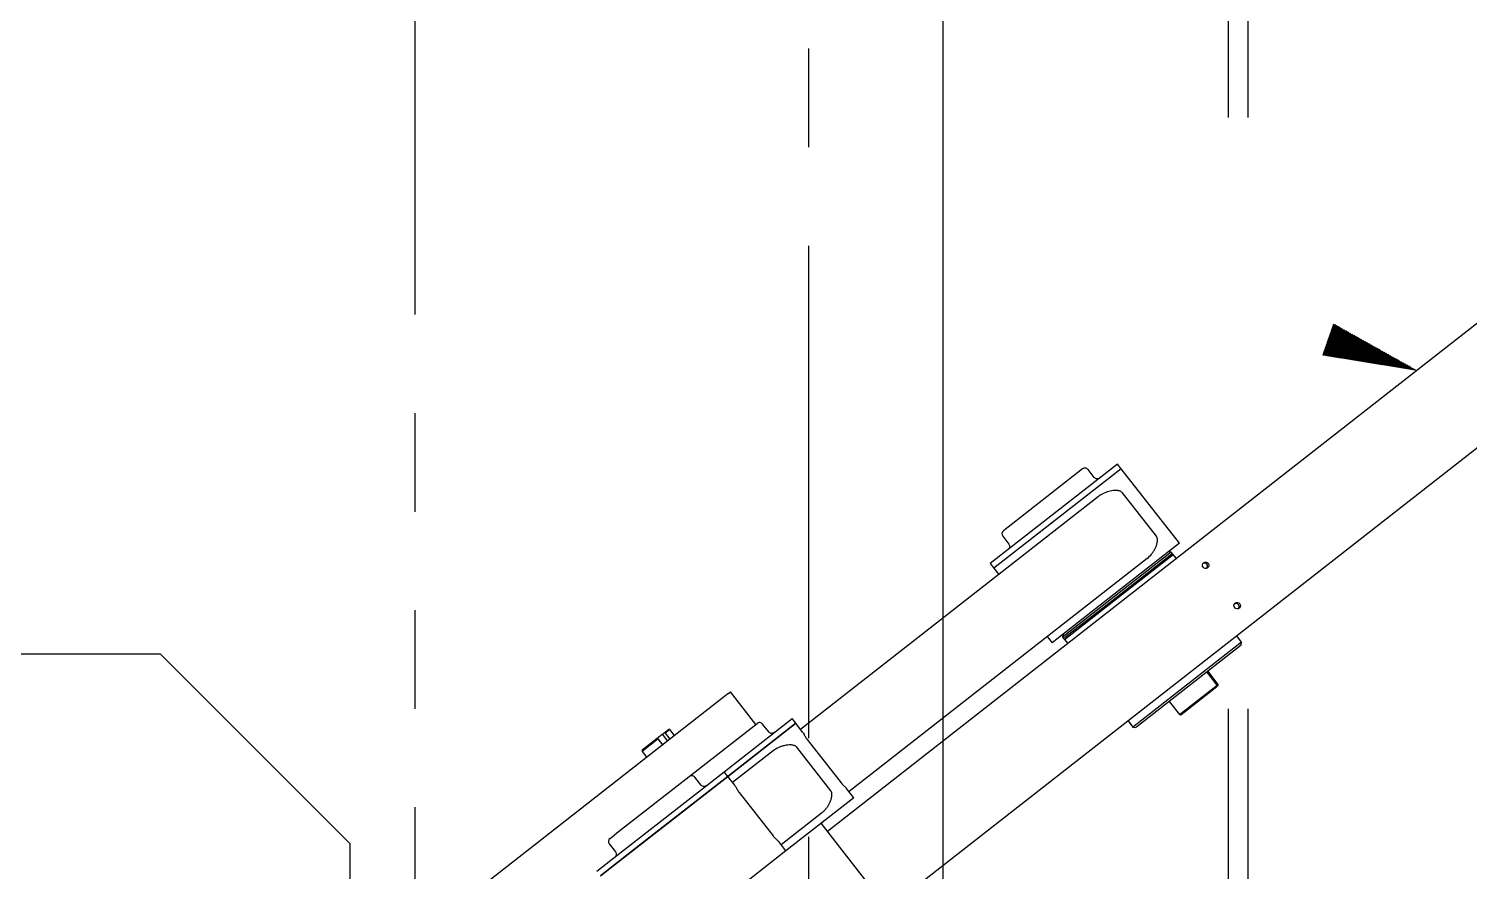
# Model space of a CAD drawing. Header units: millimetres. Extents: x 10462777 to 22643323, y 453826 to 1389191.
# Drawn here: x 11298208 to 11298939, y 595999 to 596427 of the extents above; entities that cross this region are included whole.
import ezdxf

# ---------------------------------------------------------------- set-up
doc = ezdxf.new("R2010")
doc.units = ezdxf.units.MM
doc.header["$LTSCALE"] = 200
doc.header["$MEASUREMENT"] = 0
for name, pattern in [('CENTER', [2, 1.25, -0.25, 0.25, -0.25]), ('DASHED', [3.5, 2, -1.5]), ('PHANTOM', [2.5, 1.25, -0.25, 0.25, -0.25, 0.25, -0.25])]:
    doc.linetypes.add(name, pattern=pattern)
doc.layers.get('0').update_dxf_attribs({"linetype": 'CONTINUOUS'})
doc.layers.add('1', color=1, linetype='CENTER')
doc.layers.add('203', color=7, linetype='CONTINUOUS', true_color=0xffffff)
doc.layers.add('TOP$23', color=7, linetype='CONTINUOUS', true_color=0xffffff)
doc.layers.add('LAYOUT', color=8, linetype='CONTINUOUS', lineweight=25)

# ---------------------------------------------------------------- blocks, each defined once
blk = doc.blocks.new('r710ic')
at = {"layer": 'LAYOUT', "color": 3}
blk.add_circle((272041.37, 104232.63), 2050.12, dxfattribs=at)
blk = doc.blocks.new('A$C107C3577')
at = {"color": 4}
for p, q in [((2515, 232.38), (2515, 2116.11)), ((2515, 232.38), (2418.73, 136.11)), ((733, 136.11), (2418.73, 136.11))]:
    blk.add_line(p, q, dxfattribs=at)

msp = doc.modelspace()

# ---------------------------------------------------------------- hatches: boundary and pattern name
at = {"layer": '1', "linetype": 'Continuous'}
h = msp.add_hatch(dxfattribs=at)
h.set_pattern_fill('ANSI31', color=27, scale=0.300004, angle=315, style=0, pattern_type=0)
h.set_pattern_definition([(315, (11296118.15898, 603361.51223), (0.212135048, 0.212135048), [])])
h.paths.add_polyline_path([(11298912.30976, 596253.4328), (11298864.57768, 596261.20273), (11298870.1137, 596277.05951)], flags=0)

# ---------------------------------------------------------------- linework, layer by layer
at = {"layer": '203', "color": 252, "linetype": 'Continuous'}
for p, q in [((11298613.10995, 596019.67228, 0), (11299229.66213, 596501.37564, 0)), ((11299260.44565, 596461.97454, 0), (11298643.89346, 595980.27119, 0)), ((11298760.4749, 596205.87243, 0), (11298695.8571, 596155.38747, 0)), ((11298762.32191, 596203.50837, 0), (11298697.70411, 596153.02341, 0)), ((11298742.71953, 596203.42174, 0), (11298702.53041, 596172.02256, 0)), ((11298762.32191, 596203.50837, 0), (11298718.22619, 596169.05701, 0)), ((11298748.60527, 596199.13693, 0), (11298745.52691, 596203.07704, 0)), ((11298762.32191, 596203.50837, 0), (11298760.4749, 596205.87243, 0)), ((11298791.87408, 596165.68331, 0), (11298762.32191, 596203.50837, 0)), ((11298750.8348, 596189.4575, 0), (11298599.48325, 596071.20872, 0)), ((11298780.16957, 596169.22911, 0), (11298762.93081, 596191.29372, 0)), ((11298718.22619, 596169.05701, 0), (11298697.70411, 596153.02341, 0)), ((11298702.18571, 596169.21518, 0), (11298705.26406, 596165.27507, 0)), ((11298791.87408, 596165.68331, 0), (11298747.77836, 596131.23196, 0)), ((11298775.46161, 596157.93662, 0), (11298624.11006, 596039.68784, 0)), ((11298787.76162, 596161.20127, 0), (11298732.60009, 596118.10435, 0)), ((11298787.98328, 596160.10541, 0), (11298758.26745, 596136.88886, 0)), ((11298758.53863, 596136.46621, 0), (11298788.68513, 596160.01924, 0)), ((11298787.76162, 596161.20127, 0), (11298786.35793, 596161.37362, 0)), ((11298790.2243, 596158.04918, 0), (11298787.76162, 596161.20127, 0)), ((11298790.22438, 596158.04908, 0), (11298788.68513, 596160.01924, 0)), ((11298695.8571, 596155.38747, 0), (11298697.70411, 596153.02341, 0)), ((11298697.70411, 596153.02341, 0), (11298700.16677, 596149.87135, 0)), ((11298733.52359, 596116.92232, 0), (11298758.53863, 596136.46621, 0)), ((11298758.26745, 596136.88886, 0), (11298733.60977, 596117.62417, 0)), ((11298747.77836, 596131.23196, 0), (11298727.25628, 596115.19835, 0)), ((11298724.79361, 596118.35043, 0), (11298727.25628, 596115.19835, 0)), ((11298732.77244, 596119.50805, 0), (11298732.60009, 596118.10435, 0)), ((11298732.60009, 596118.10435, 0), (11298735.06277, 596114.95227, 0)), ((11298733.52359, 596116.92232, 0), (11298735.06284, 596114.95217, 0)), ((11298823.4705, 596115.496, 0), (11298768.89125, 596072.85401, 0)), ((11298770.2783, 596072.66866, 0), (11298823.29814, 596114.0923, 0)), ((11298823.4705, 596115.496, 0), (11298821.00781, 596118.64808, 0)), ((11298823.29814, 596114.0923, 0), (11298823.4705, 596115.496, 0)), ((11298811.03959, 596093.72806, 0), (11298805.80625, 596100.42643, 0)), ((11298806.24609, 596100.77007, 0), (11298811.47943, 596094.0717, 0)), ((11298791.88832, 596078.76545, 0), (11298811.03959, 596093.72806, 0)), ((11298792.59017, 596078.67928, 0), (11298810.94279, 596093.01792, 0)), ((11298811.38263, 596093.36156, 0), (11298810.94277, 596093.0179, 0)), ((11298562.52656, 596089.19969, 0), (11298411.34375, 595971.08273, 0)), ((11298562.52656, 596089.19969, 0), (11298563.92486, 596090.29216, 0)), ((11298576.81064, 596073.79912, 0), (11298563.92486, 596090.29216, 0)), ((11298786.65505, 596085.46373, 0), (11298791.88832, 596078.76545, 0)), ((11298560.67887, 596049.77466, 0), (11298595.17193, 596076.7236, 0)), ((11298597.01894, 596074.35953, 0), (11298595.17193, 596076.7236, 0)), ((11298791.88832, 596078.76545, 0), (11298792.59017, 596078.67928, 0)), ((11298529.2308, 596068.73268, 0), (11298530.27705, 596069.5501, 0)), ((11298530.27705, 596069.5501, 0), (11298532.47119, 596071.26435, 0)), ((11298533.17304, 596071.17817, 0), (11298530.75962, 596069.29261, 0)), ((11298530.75962, 596069.29261, 0), (11298533.14261, 596066.24252, 0)), ((11298533.17304, 596071.17817, 0), (11298532.47119, 596071.26435, 0)), ((11298535.55603, 596068.12809, 0), (11298533.17304, 596071.17817, 0)), ((11298542.92027, 596047.32145, 0), (11298577.41656, 596074.27291, 0)), ((11298597.01894, 596074.35953, 0), (11298562.51744, 596047.404, 0)), ((11298562.52588, 596047.4106, 0), (11298597.01894, 596074.35953, 0)), ((11298583.3023, 596069.98809, 0), (11298580.22394, 596073.9282, 0)), ((11298600.55501, 596069.83357, 0), (11298597.01894, 596074.35953, 0)), ((11298765.84628, 596075.55117, 0), (11298768.30896, 596072.39908, 0)), ((11298768.89125, 596072.85401, 0), (11298768.30896, 596072.39908, 0)), ((11298768.30896, 596072.39908, 0), (11298769.71265, 596072.22673, 0)), ((11298769.71265, 596072.22673, 0), (11298770.2783, 596072.66866, 0)), ((11298527.19304, 596066.50609, 0), (11298518.98864, 596060.09611, 0)), ((11298519.07482, 596060.79796, 0), (11298526.71047, 596066.76358, 0)), ((11298526.71051, 596066.76362, 0), (11298529.2308, 596068.73268, 0)), ((11298529.57603, 596063.45601, 0), (11298527.19304, 596066.50609, 0)), ((11298529.2308, 596068.73268, 0), (11298531.92166, 596065.28853, 0)), ((11298614.8666, 596040.08027, 0), (11298597.62784, 596062.14489, 0)), ((11298602.80254, 596066.18781, 0), (11298620.0413, 596044.12319, 0)), ((11298519.07482, 596060.79796, 0), (11298518.98864, 596060.09611, 0)), ((11298518.98864, 596060.09611, 0), (11298521.37163, 596057.04602, 0)), ((11298585.53183, 596060.30867, 0), (11298564.98362, 596044.25465, 0)), ((11298503.11626, 596004.80182, 0), (11298560.67392, 596049.7708, 0)), ((11298504.96327, 596002.43776, 0), (11298562.52093, 596047.40673, 0)), ((11298507.12049, 596019.3516, 0), (11298542.91855, 596047.32011, 0)), ((11298562.52093, 596047.40673, 0), (11298518.42521, 596012.95538, 0)), ((11298562.52093, 596047.40673, 0), (11298560.67392, 596049.7708, 0)), ((11298566.057, 596042.88077, 0), (11298562.52093, 596047.40673, 0)), ((11298548.80428, 596043.03529, 0), (11298545.72593, 596046.9754, 0)), ((11298626.57111, 596036.53448, 0), (11298622.90607, 596041.22552, 0)), ((11298568.30453, 596039.23501, 0), (11298585.54329, 596017.17039, 0)), ((11298626.57111, 596036.53448, 0), (11298592.06961, 596009.57895, 0)), ((11298610.15863, 596028.78779, 0), (11298589.61042, 596012.73377, 0)), ((11298502.72943, 596015.92092, 0), (11298507.12049, 596019.3516, 0)), ((11298650.34905, 595971.98996, 0), (11298610.02281, 596023.60521, 0)), ((11298610.64206, 596023.9997, 0), (11298610.06563, 596023.54935, 0)), ((11298610.64206, 596023.9997, 0), (11298610.59819, 596024.05585, 0)), ((11298518.42521, 596012.95538, 0), (11298497.90313, 595996.92177, 0)), ((11298502.38473, 596013.11354, 0), (11298505.46308, 596009.17343, 0)), ((11298592.0731, 596009.58168, 0), (11298588.40805, 596014.27272, 0)), ((11298496.05612, 595999.28584, 0), (11298503.11626, 596004.80182, 0)), ((11298592.0731, 596009.58168, 0), (11298547.97738, 595975.13032, 0)), ((11298497.90313, 595996.92177, 0), (11298504.96327, 596002.43776, 0))]:
    msp.add_line(p, q, dxfattribs=at)
for centre, start, end in [((11298743.95087, 596201.8457, 0), 38, 128.00000004), ((11298703.76175, 596170.44652, 0), 128.00000004, 218), ((11298578.6479, 596072.69686, 0), 38, 128.00000004), ((11298544.14989, 596045.74406, 0), 38, 128.00000004), ((11298503.96077, 596014.34488, 0), 128.00000004, 218)]:
    msp.add_arc(centre, 2.00003, start, end, dxfattribs=at)
at = {"layer": '203', "color": 252, "linetype": 'Continuous', "extrusion": (0, 0, -1)}
for centre, start, end in [((-11298750.18131, 596200.36827, 0), 231.99999996, 322), ((-11298703.68802, 596164.04372, 0), 142, 231.99999996), ((-11298584.87834, 596071.21943, 0), 231.99999996, 322), ((-11298550.38033, 596044.26663, 0), 231.99999996, 322), ((-11298503.88703, 596007.94209, 0), 142, 231.99999996)]:
    msp.add_arc(centre, 2.00003, start, end, dxfattribs=at)
at = {"layer": '203', "color": 252, "linetype": 'Continuous'}
for centre in [(11298805.21216, 596154.53054, 0), (11298821.21958, 596134.04197, 0)]:
    msp.add_ellipse(centre, major_axis=(-1.01586, 1.30024), ratio=0.978887907, dxfattribs=at)
for centre, start_param, end_param in [((11298804.56788, 596154.02717, 0), 1.570791969, 2.885745195), ((11298804.56788, 596154.02717, 0), 0.255847841, 1.57080106), ((11298820.5753, 596133.5386, 0), 1.570791969, 2.885745195), ((11298820.5753, 596133.5386, 0), 0.255847841, 1.57080106)]:
    msp.add_ellipse(centre, major_axis=(1.01586, -1.30024), ratio=0.978887907, start_param=start_param, end_param=end_param, dxfattribs=at)
for points, knots in [([(11298762.93081, 596191.29372, 0), (11298762.81793, 596191.4382, 0), (11298762.6912, 596191.56511, 0), (11298762.42319, 596191.78471, 0), (11298762.28678, 596191.87435, 0), (11298762.0105, 596192.02882, 0), (11298761.87307, 596192.09204, 0), (11298761.60256, 596192.19953, 0), (11298761.46864, 596192.24408, 0), (11298761.06886, 596192.35873, 0), (11298760.80384, 596192.41026, 0), (11298760.28337, 596192.4823, 0), (11298760.02674, 596192.50283, 0), (11298759.26107, 596192.53203, 0), (11298758.75603, 596192.50885, 0), (11298757.74394, 596192.40184, 0), (11298757.23542, 596192.31681, 0), (11298755.71499, 596191.97834, 0), (11298754.71406, 596191.64586, 0), (11298753.23453, 596190.97369, 0), (11298752.74531, 596190.72016, 0), (11298751.77903, 596190.14446, 0), (11298751.3019, 596189.82244, 0), (11298750.8348, 596189.4575, 0)], [0, 0, 0, 0, 0.03125, 0.03125, 0.0625, 0.0625, 0.09375, 0.09375, 0.125, 0.125, 0.1875, 0.1875, 0.25, 0.25, 0.375, 0.375, 0.5, 0.5, 0.75, 0.75, 0.875, 0.875, 1, 1, 1, 1]), ([(11298775.46161, 596157.93662, 0), (11298776.39139, 596158.66305, 0), (11298777.17561, 596159.47199, 0), (11298778.1931, 596160.75533, 0), (11298778.50581, 596161.19662, 0), (11298779.07664, 596162.09569, 0), (11298779.33341, 596162.55093, 0), (11298779.79238, 596163.47321, 0), (11298779.99472, 596163.94012, 0), (11298780.34068, 596164.8912, 0), (11298780.48503, 596165.37475, 0), (11298780.6418, 596166.12759, 0), (11298780.684, 596166.38385, 0), (11298780.73918, 596166.90688, 0), (11298780.75271, 596167.17514, 0), (11298780.73732, 596167.59035, 0), (11298780.72619, 596167.7308, 0), (11298780.68676, 596168.01834, 0), (11298780.65843, 596168.16615, 0), (11298780.57509, 596168.46989, 0), (11298780.52083, 596168.62362, 0), (11298780.37244, 596168.93533, 0), (11298780.28162, 596169.08569, 0), (11298780.16957, 596169.22911, 0)], [0, 0, 0, 0, 0.25, 0.25, 0.375, 0.375, 0.5, 0.5, 0.625, 0.625, 0.75, 0.75, 0.8125, 0.8125, 0.875, 0.875, 0.90625, 0.90625, 0.9375, 0.9375, 0.96875, 0.96875, 1, 1, 1, 1]), ([(11298600.52562, 596069.87118, 0), (11298600.62382, 596069.74519, 0), (11298600.72245, 596069.60655, 0), (11298600.97137, 596069.22863, 0), (11298601.12343, 596068.97262, 0), (11298601.36778, 596068.53658, 0), (11298601.45209, 596068.38241, 0), (11298601.63288, 596068.05055, 0), (11298601.72898, 596067.87323, 0), (11298601.89356, 596067.57867, 0), (11298601.9519, 596067.47566, 0), (11298602.08033, 596067.25518, 0), (11298602.1507, 596067.13727, 0), (11298602.30614, 596066.88816, 0), (11298602.39276, 596066.75459, 0), (11298602.53563, 596066.54739, 0), (11298602.58556, 596066.47693, 0), (11298602.69124, 596066.33264, 0), (11298602.74668, 596066.2593, 0), (11298602.80254, 596066.18781, 0)], [0, 0, 0, 0, 0.183033229, 0.183033229, 0.455355486, 0.455355486, 0.591516614, 0.591516614, 0.727677743, 0.727677743, 0.795758307, 0.795758307, 0.863838871, 0.863838871, 0.931919436, 0.931919436, 0.965959718, 0.965959718, 1, 1, 1, 1]), ([(11298597.62784, 596062.14489, 0), (11298597.51692, 596062.28685, 0), (11298597.38811, 596062.41629, 0), (11298597.12179, 596062.63467, 0), (11298596.98301, 596062.72593, 0), (11298596.70935, 596062.87899, 0), (11298596.57163, 596062.94258, 0), (11298596.29901, 596063.05095, 0), (11298596.16495, 596063.09546, 0), (11298595.76641, 596063.20973, 0), (11298595.50548, 596063.26058, 0), (11298594.98616, 596063.33287, 0), (11298594.72712, 596063.3538, 0), (11298593.95766, 596063.38334, 0), (11298593.45324, 596063.35991, 0), (11298592.44664, 596063.25372, 0), (11298591.9449, 596063.17012, 0), (11298590.94002, 596062.94766, 0), (11298590.43698, 596062.80866, 0), (11298589.42869, 596062.47272, 0), (11298588.92262, 596062.2751, 0), (11298587.42908, 596061.59658, 0), (11298586.45627, 596061.03092, 0), (11298585.53183, 596060.30867, 0)], [0, 0, 0, 0, 0.03125, 0.03125, 0.0625, 0.0625, 0.09375, 0.09375, 0.125, 0.125, 0.1875, 0.1875, 0.25, 0.25, 0.375, 0.375, 0.5, 0.5, 0.625, 0.625, 0.75, 0.75, 1, 1, 1, 1]), ([(11298566.02761, 596042.91838, 0), (11298566.12581, 596042.79239, 0), (11298566.22444, 596042.65375, 0), (11298566.47335, 596042.27583, 0), (11298566.62542, 596042.01982, 0), (11298566.86977, 596041.58378, 0), (11298566.95408, 596041.42961, 0), (11298567.13487, 596041.09775, 0), (11298567.23097, 596040.92043, 0), (11298567.39555, 596040.62587, 0), (11298567.45389, 596040.52286, 0), (11298567.58232, 596040.30238, 0), (11298567.65269, 596040.18446, 0), (11298567.80813, 596039.93536, 0), (11298567.89475, 596039.80179, 0), (11298568.03762, 596039.59459, 0), (11298568.08755, 596039.52413, 0), (11298568.19323, 596039.37983, 0), (11298568.24867, 596039.3065, 0), (11298568.30453, 596039.23501, 0)], [0, 0, 0, 0, 0.183033229, 0.183033229, 0.455355486, 0.455355486, 0.591516614, 0.591516614, 0.727677743, 0.727677743, 0.795758307, 0.795758307, 0.863838871, 0.863838871, 0.931919436, 0.931919436, 0.965959718, 0.965959718, 1, 1, 1, 1]), ([(11298610.15863, 596028.78779, 0), (11298610.38975, 596028.96836, 0), (11298610.61407, 596029.15627, 0), (11298611.04484, 596029.54062, 0), (11298611.2514, 596029.73705, 0), (11298611.84701, 596030.33714, 0), (11298612.21214, 596030.75149, 0), (11298612.88692, 596031.6023, 0), (11298613.19652, 596032.03878, 0), (11298613.76422, 596032.93105, 0), (11298614.02294, 596033.38803, 0), (11298614.48581, 596034.31615, 0), (11298614.68968, 596034.78592, 0), (11298615.03793, 596035.74263, 0), (11298615.18324, 596036.23098, 0), (11298615.33894, 596036.97958, 0), (11298615.38046, 596037.23206, 0), (11298615.43541, 596037.74809, 0), (11298615.44929, 596038.01135, 0), (11298615.43547, 596038.42369, 0), (11298615.425, 596038.5641, 0), (11298615.3864, 596038.85476, 0), (11298615.35808, 596039.00553, 0), (11298615.27533, 596039.31143, 0), (11298615.21992, 596039.46938, 0), (11298615.10984, 596039.7022, 0), (11298615.06857, 596039.77943, 0), (11298614.97479, 596039.93302, 0), (11298614.92246, 596040.00878, 0), (11298614.8666, 596040.08027, 0)], [0, 0, 0, 0, 0.0625, 0.0625, 0.125, 0.125, 0.25, 0.25, 0.375, 0.375, 0.5, 0.5, 0.625, 0.625, 0.75, 0.75, 0.8125, 0.8125, 0.875, 0.875, 0.90625, 0.90625, 0.9375, 0.9375, 0.96875, 0.96875, 0.984375, 0.984375, 1, 1, 1, 1]), ([(11298620.0413, 596044.12319, 0), (11298620.15221, 596043.98123, 0), (11298620.26852, 596043.84202, 0), (11298620.49115, 596043.58951, 0), (11298620.59896, 596043.47405, 0), (11298620.80096, 596043.265, 0), (11298620.89732, 596043.1691, 0), (11298621.0804, 596042.99078, 0), (11298621.1666, 596042.90886, 0), (11298621.41398, 596042.6765, 0), (11298621.56414, 596042.53911, 0), (11298621.84531, 596042.28075, 0), (11298621.97642, 596042.15987, 0), (11298622.34248, 596041.81516, 0), (11298622.55158, 596041.60787, 0), (11298622.85018, 596041.2833, 0), (11298622.95542, 596041.1608, 0), (11298623.04971, 596041.04153, 0)], [0, 0, 0, 0, 0.068678958, 0.068678958, 0.137357915, 0.137357915, 0.206036873, 0.206036873, 0.27471583, 0.27471583, 0.412073746, 0.412073746, 0.549431661, 0.549431661, 0.824147491, 0.824147491, 1, 1, 1, 1]), ([(11298585.54329, 596017.17039, 0), (11298585.6542, 596017.02843, 0), (11298585.77051, 596016.88922, 0), (11298585.99314, 596016.63671, 0), (11298586.10095, 596016.52125, 0), (11298586.30295, 596016.31219, 0), (11298586.39931, 596016.2163, 0), (11298586.58239, 596016.03798, 0), (11298586.66859, 596015.95606, 0), (11298586.91597, 596015.7237, 0), (11298587.06613, 596015.58631, 0), (11298587.3473, 596015.32795, 0), (11298587.4784, 596015.20707, 0), (11298587.84447, 596014.86236, 0), (11298588.05357, 596014.65507, 0), (11298588.35216, 596014.3305, 0), (11298588.45741, 596014.208, 0), (11298588.5517, 596014.08873, 0)], [0, 0, 0, 0, 0.068678958, 0.068678958, 0.137357915, 0.137357915, 0.206036873, 0.206036873, 0.27471583, 0.27471583, 0.412073746, 0.412073746, 0.549431661, 0.549431661, 0.824147491, 0.824147491, 1, 1, 1, 1])]:
    msp.add_open_spline(points, degree=3, knots=knots, dxfattribs=at)
for points in [[(11298810.94279, 596093.01792, 0), (11298810.97522, 596093.25461, 0), (11298811.00747, 596093.49133, 0), (11298811.03959, 596093.72806, 0)], [(11298811.47943, 596094.0717, 0), (11298811.44731, 596093.83497, 0), (11298811.41506, 596093.59825, 0), (11298811.38263, 596093.36156, 0)], [(11298530.75962, 596069.29261, 0), (11298530.5987, 596069.37866, 0), (11298530.43784, 596069.46451, 0), (11298530.27705, 596069.5501, 0)], [(11298526.71047, 596066.76358, 0), (11298526.87126, 596066.67799, 0), (11298527.03212, 596066.59215, 0), (11298527.19304, 596066.50609, 0)]]:
    msp.add_open_spline(points, degree=3, dxfattribs=at)
at = {"layer": 'TOP$23', "color": 155, "linetype": 'PHANTOM'}
for p, q in [((11298403.66913, 601531.71124), (11298403.66913, 593866.71124)), ((11298603.66913, 594066.71124), (11298603.66913, 601331.71124))]:
    msp.add_line(p, q, dxfattribs=at)
at = {"layer": 'TOP$23', "linetype": 'DASHED'}
for p, q in [((11298816.66913, 600981.71124), (11298816.66913, 594581.71124)), ((11298826.66913, 600981.71124), (11298826.66913, 594581.71124))]:
    msp.add_line(p, q, dxfattribs=at)
at = {"layer": 'TOP$23', "linetype": 'Continuous'}
msp.add_line((11298671.66913, 596611.71124), (11298671.66913, 594581.71124), dxfattribs=at)

# ---------------------------------------------------------------- block references
at = {"xscale": 1.000514211750324, "yscale": 1.000514211750324, "zscale": 1.000514211750324, "rotation": 90.00000000000588}
msp.add_blockref('A$C107C3577', (11298506.97583, 593593.19183, 0), dxfattribs=at)
at = {"layer": 'LAYOUT', "color": 2, "rotation": 89.99999999999999}
msp.add_blockref('r710ic', (11403573.40786, 324839.74027, 0), dxfattribs=at)

doc.saveas('drawing.dxf')
